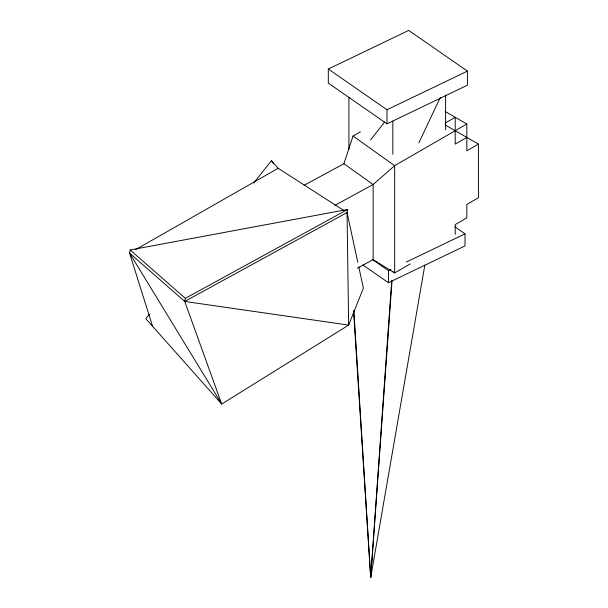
<?xml version="1.0" encoding="UTF-8"?>
<svg xmlns="http://www.w3.org/2000/svg" width="608" height="608" viewBox="0 0 608 608"><rect width="100%" height="100%" fill="white"/><g stroke="black" fill="none" stroke-linecap="round" stroke-linejoin="round"><path stroke-width="0.91" d="M353.56 310.794L370.705 577.6L391.681 280.926M353.856 310.741L370.705 577.6L392.076 280.334M370.705 577.6L424.84 265.156M347.654 209.464L185.334 298.353L184.718 301.439L221.707 404.046L129.565 253.057L184.718 301.439L348.658 325.09L347.039 212.557L347.654 209.464L130.18 249.964L129.565 253.057L152.555 326.26L221.707 404.046L348.658 325.09L363.379 288.093L358.796 266.904M304.023 185.326L343.915 163.727L353.02 136.07L360.4 131.807M418.806 142.941L440.321 97.424M370.576 139.901L384.628 122.033M149.348 314.252L145.814 318.698L152.555 326.26M253.726 182.993L271.419 160.748L278.168 168.302L343.87 210.52M445.147 123.105L455.21 117.298L455.21 144.111L466.822 137.408M455.21 234.399L455.21 224.565L466.822 217.862L466.822 204.455L478.435 197.744L478.435 144.111L466.822 150.814L466.822 124.002L394.66 165.665L373.145 184.513L334.917 205.337M410.202 263.956L394.66 272.931L373.145 259.601L373.145 184.513L343.915 163.727M135.318 249.782L278.168 168.302M184.718 301.439L347.039 212.557L357.8 262.299M357.36 268.204L373.145 259.601M328.312 69.031L408.713 30.4L467.415 71.121L467.415 85.204L387.007 123.834L328.312 83.121L328.312 69.031L387.007 109.752L387.007 123.834M387.007 109.752L467.415 71.121M372.134 259.32L388.451 270.644L391.005 269.42M406.319 262.056L465.021 233.852L465.021 245.921L388.451 282.712L362.809 264.921M445.2 111.515L466.822 124.002M445.147 124.891L478.435 144.111M454.921 226.845L465.021 233.852M353.02 136.07L394.66 165.665L394.66 272.931L393.118 271.837M130.18 249.964L185.334 298.353M271.419 160.748L273.615 163.833M445.596 94.795L445.596 129.876M392.829 121.098L392.829 154.288M388.451 270.644L388.451 282.712M348.908 97.265L348.908 149.424"/></g></svg>
